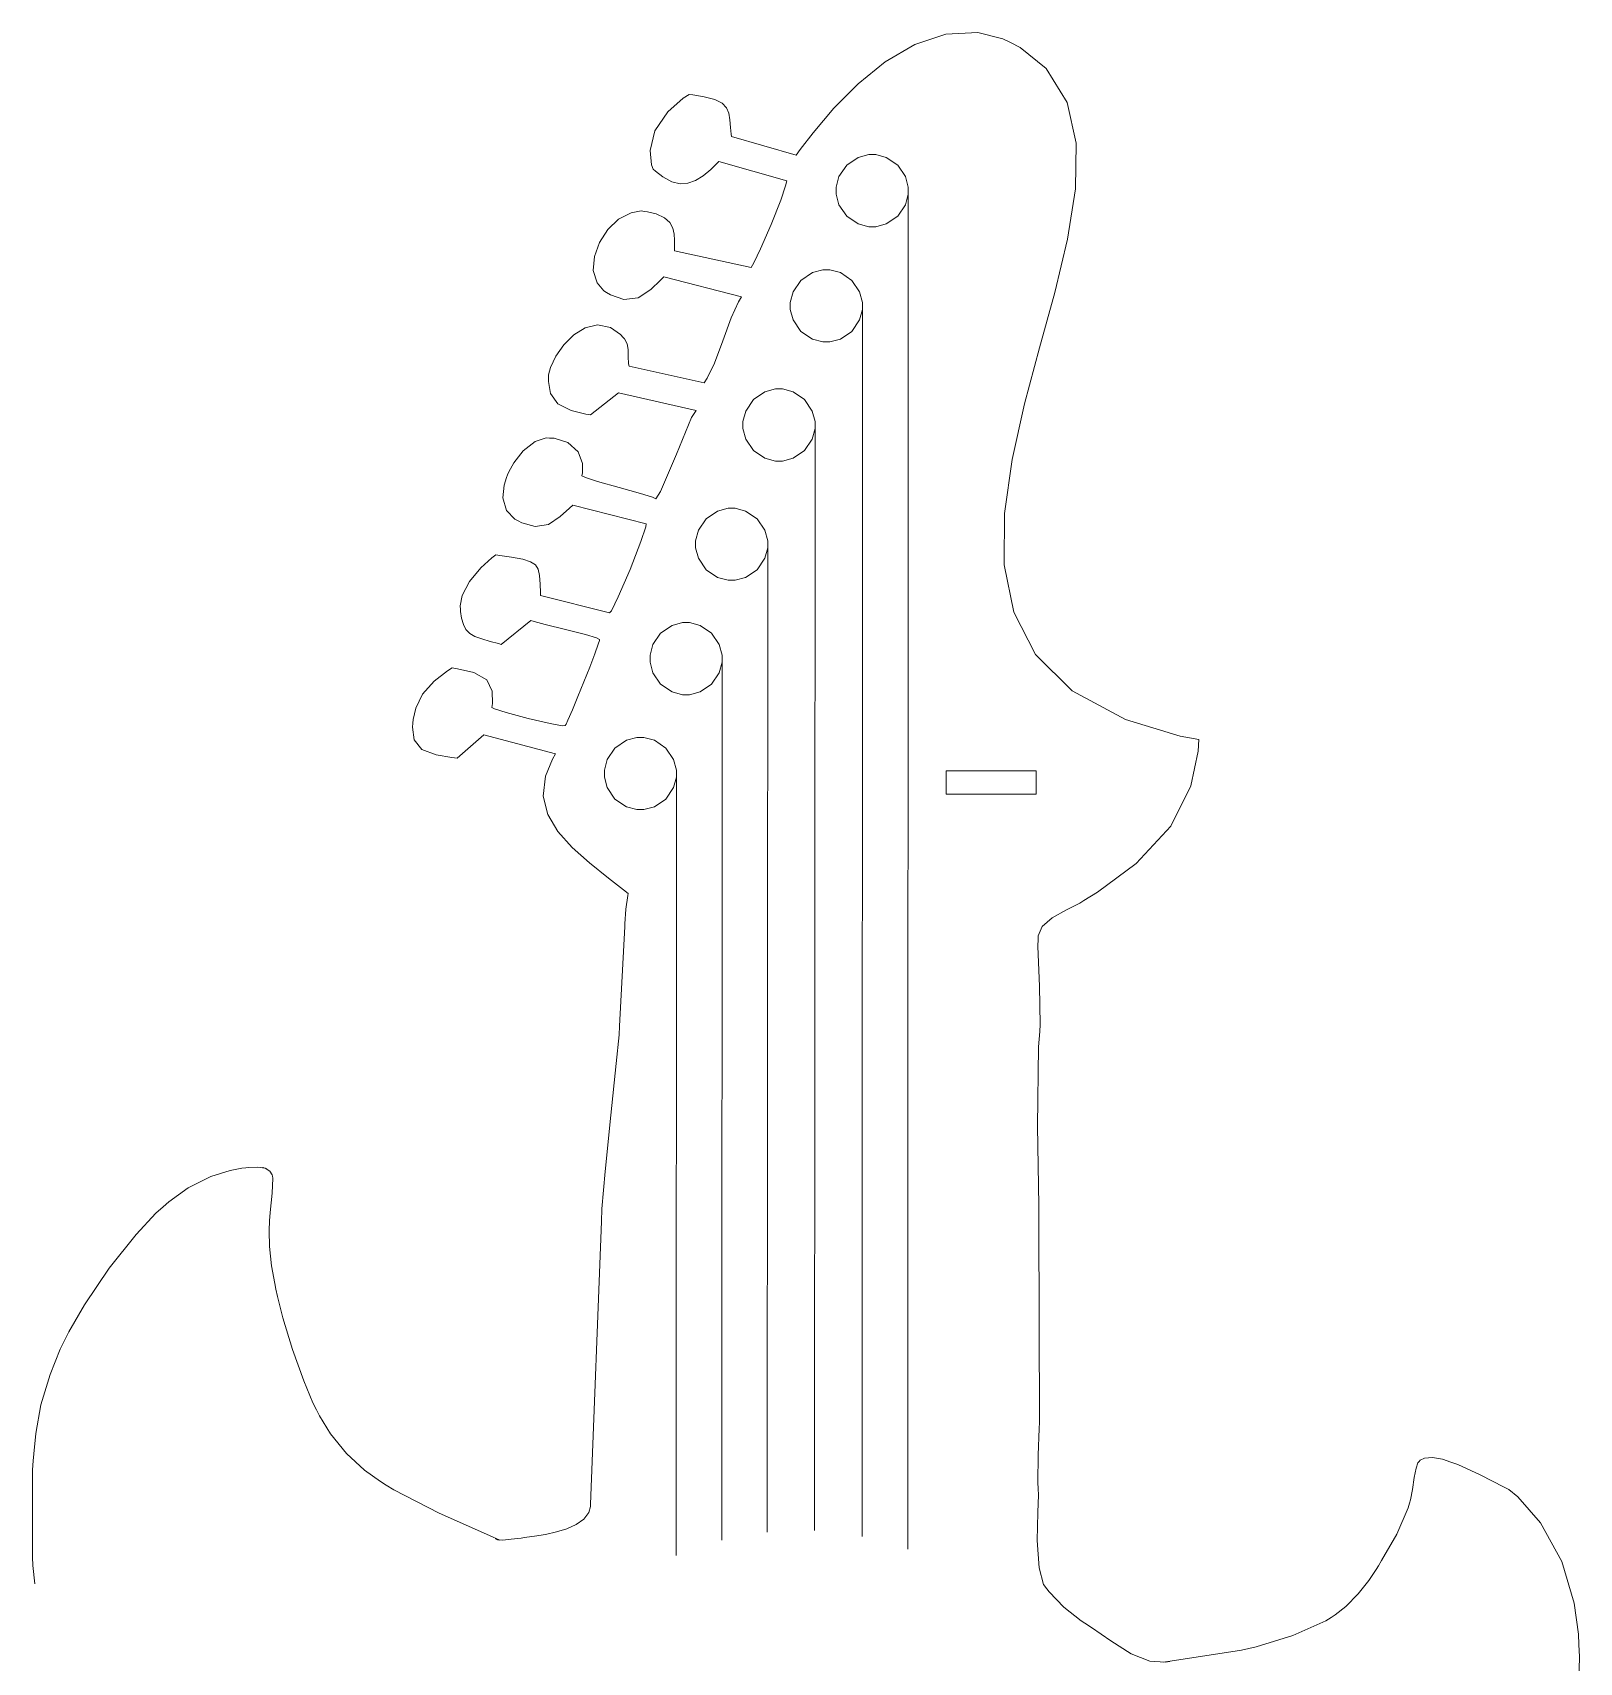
# Model space of a CAD drawing. Header units: millimetres. Extents: x -1050 to 1166, y -878 to -90.
# Drawn here: x -867.6 to -738.9, y -545.5 to -409.9 of the extents above; entities that cross this region are included whole.
import ezdxf

# ---------------------------------------------------------------- set-up
doc = ezdxf.new("R2010")
doc.units = ezdxf.units.MM
doc.header["$MEASUREMENT"] = 0
doc.layers.add('Layer 1', color=7, linetype='Continuous')

msp = doc.modelspace()

# ---------------------------------------------------------------- linework, layer by layer
at = {"layer": 'Layer 1', "color": 142, "lineweight": 9}
for points in [[(-794.233, -410.93), (-794.233, -410.93), (-791.652, -410.051), (-791.652, -410.051)], [(-791.652, -410.051), (-791.652, -410.051), (-788.978, -409.931), (-788.978, -409.931)], [(-788.978, -409.931), (-788.978, -409.931), (-786.888, -410.443), (-786.888, -410.443)], [(-786.888, -410.443), (-786.888, -410.443), (-786.261, -410.757), (-786.261, -410.757)], [(-796.673, -412.376), (-796.673, -412.376), (-794.233, -410.93), (-794.233, -410.93)], [(-786.261, -410.757), (-786.261, -410.757), (-785.453, -411.159), (-785.453, -411.159)], [(-785.453, -411.159), (-785.453, -411.159), (-783.302, -412.93), (-783.302, -412.93)], [(-798.926, -414.204), (-798.926, -414.204), (-796.673, -412.376), (-796.673, -412.376)], [(-783.302, -412.93), (-783.302, -412.93), (-781.552, -415.749), (-781.552, -415.749)], [(-800.944, -416.225), (-800.944, -416.225), (-798.926, -414.204), (-798.926, -414.204)], [(-814.772, -416.511), (-814.772, -416.511), (-813.481, -415.382), (-813.481, -415.382)], [(-813.481, -415.382), (-813.481, -415.382), (-813, -415.089), (-813, -415.089)], [(-813, -415.089), (-813, -415.089), (-812.685, -415.121), (-812.685, -415.121)], [(-812.685, -415.121), (-812.685, -415.121), (-811.741, -415.269), (-811.741, -415.269)], [(-811.741, -415.269), (-811.741, -415.269), (-810.846, -415.505), (-810.846, -415.505)], [(-810.846, -415.505), (-810.846, -415.505), (-810.252, -415.809), (-810.252, -415.809)], [(-810.252, -415.809), (-810.252, -415.809), (-809.891, -416.179), (-809.891, -416.179)], [(-781.552, -415.749), (-781.552, -415.749), (-780.808, -419.118), (-780.808, -419.118)], [(-815.839, -418.095), (-815.839, -418.095), (-814.772, -416.511), (-814.772, -416.511)], [(-809.891, -416.179), (-809.891, -416.179), (-809.698, -416.634), (-809.698, -416.634)], [(-809.698, -416.634), (-809.698, -416.634), (-809.607, -417.181), (-809.607, -417.181)], [(-809.607, -417.181), (-809.607, -417.181), (-809.552, -417.82), (-809.552, -417.82)], [(-802.679, -418.261), (-802.679, -418.261), (-800.944, -416.225), (-800.944, -416.225)], [(-816.229, -419.725), (-816.229, -419.725), (-815.839, -418.095), (-815.839, -418.095)], [(-809.552, -417.82), (-809.552, -417.82), (-809.496, -418.377), (-809.496, -418.377)], [(-809.496, -418.377), (-809.496, -418.377), (-809.467, -418.564), (-809.467, -418.564)], [(-809.467, -418.564), (-809.467, -418.564), (-804.081, -420.116), (-804.081, -420.116)], [(-803.744, -419.643), (-803.744, -419.643), (-802.679, -418.261), (-802.679, -418.261)], [(-816.11, -420.924), (-816.11, -420.924), (-816.229, -419.725), (-816.229, -419.725)], [(-804.081, -420.116), (-804.081, -420.116), (-803.744, -419.643), (-803.744, -419.643)], [(-798.931, -420.31), (-798.931, -420.31), (-798.054, -420.074), (-798.054, -420.074)], [(-798.054, -420.074), (-798.054, -420.074), (-797.762, -420.074), (-797.762, -420.074)], [(-797.762, -420.074), (-797.762, -420.074), (-797.471, -420.074), (-797.471, -420.074)], [(-797.471, -420.074), (-797.471, -420.074), (-796.595, -420.31), (-796.595, -420.31)], [(-780.808, -419.118), (-780.808, -419.118), (-780.867, -422.938), (-780.867, -422.938)], [(-815.973, -421.284), (-815.973, -421.284), (-816.11, -420.924), (-816.11, -420.924)], [(-815.784, -421.46), (-815.784, -421.46), (-815.973, -421.284), (-815.973, -421.284)], [(-815.166, -421.936), (-815.166, -421.936), (-815.784, -421.46), (-815.784, -421.46)], [(-811.192, -421.305), (-811.192, -421.305), (-811.832, -421.838), (-811.832, -421.838)], [(-810.687, -420.822), (-810.687, -420.822), (-811.192, -421.305), (-811.192, -421.305)], [(-810.524, -420.656), (-810.524, -420.656), (-810.687, -420.822), (-810.687, -420.822)], [(-804.878, -422.25), (-804.878, -422.25), (-810.524, -420.656), (-810.524, -420.656)], [(-800.528, -421.905), (-800.528, -421.905), (-799.886, -420.952), (-799.886, -420.952)], [(-799.886, -420.952), (-799.886, -420.952), (-798.931, -420.31), (-798.931, -420.31)], [(-796.595, -420.31), (-796.595, -420.31), (-795.641, -420.952), (-795.641, -420.952)], [(-795.641, -420.952), (-795.641, -420.952), (-794.999, -421.905), (-794.999, -421.905)], [(-814.428, -422.335), (-814.428, -422.335), (-815.166, -421.936), (-815.166, -421.936)], [(-813.74, -422.497), (-813.74, -422.497), (-814.428, -422.335), (-814.428, -422.335)], [(-813.09, -422.459), (-813.09, -422.459), (-813.74, -422.497), (-813.74, -422.497)], [(-812.459, -422.229), (-812.459, -422.229), (-813.09, -422.459), (-813.09, -422.459)], [(-811.832, -421.838), (-811.832, -421.838), (-812.459, -422.229), (-812.459, -422.229)], [(-805.365, -423.866), (-805.365, -423.866), (-804.963, -422.663), (-804.963, -422.663)], [(-804.963, -422.663), (-804.963, -422.663), (-804.878, -422.25), (-804.878, -422.25)], [(-800.763, -422.783), (-800.763, -422.783), (-800.528, -421.905), (-800.528, -421.905)], [(-800.763, -423.076), (-800.763, -423.076), (-800.763, -422.783), (-800.763, -422.783)], [(-794.999, -421.905), (-794.999, -421.905), (-794.762, -422.783), (-794.762, -422.783)], [(-794.762, -422.783), (-794.762, -422.783), (-794.762, -423.076), (-794.762, -423.076)], [(-780.867, -422.938), (-780.867, -422.938), (-781.529, -427.115), (-781.529, -427.115)], [(-806.16, -425.905), (-806.16, -425.905), (-805.365, -423.866), (-805.365, -423.866)], [(-800.763, -423.365), (-800.763, -423.365), (-800.763, -423.076), (-800.763, -423.076)], [(-800.528, -424.244), (-800.528, -424.244), (-800.763, -423.365), (-800.763, -423.365)], [(-799.886, -425.196), (-799.886, -425.196), (-800.528, -424.244), (-800.528, -424.244)], [(-794.999, -424.244), (-794.999, -424.244), (-795.641, -425.196), (-795.641, -425.196)], [(-794.762, -423.365), (-794.762, -423.365), (-794.999, -424.244), (-794.999, -424.244)], [(-794.762, -423.076), (-794.762, -423.076), (-794.762, -423.365), (-794.762, -423.365)], [(-819.755, -426.314), (-819.755, -426.314), (-818.857, -425.454), (-818.857, -425.454)], [(-818.857, -425.454), (-818.857, -425.454), (-817.819, -424.91), (-817.819, -424.91)], [(-817.819, -424.91), (-817.819, -424.91), (-816.976, -424.762), (-816.976, -424.762)], [(-816.976, -424.762), (-816.976, -424.762), (-816.705, -424.798), (-816.705, -424.798)], [(-816.705, -424.798), (-816.705, -424.798), (-816.459, -424.829), (-816.459, -424.829)], [(-816.459, -424.829), (-816.459, -424.829), (-815.73, -425.006), (-815.73, -425.006)], [(-815.73, -425.006), (-815.73, -425.006), (-815.045, -425.327), (-815.045, -425.327)], [(-815.045, -425.327), (-815.045, -425.327), (-814.597, -425.739), (-814.597, -425.739)], [(-798.931, -425.838), (-798.931, -425.838), (-799.886, -425.196), (-799.886, -425.196)], [(-795.641, -425.196), (-795.641, -425.196), (-796.595, -425.838), (-796.595, -425.838)], [(-820.449, -427.387), (-820.449, -427.387), (-819.755, -426.314), (-819.755, -426.314)], [(-814.597, -425.739), (-814.597, -425.739), (-814.341, -426.209), (-814.341, -426.209)], [(-814.341, -426.209), (-814.341, -426.209), (-814.222, -426.703), (-814.222, -426.703)], [(-814.222, -426.703), (-814.222, -426.703), (-814.196, -427.2), (-814.196, -427.2)], [(-807.054, -427.923), (-807.054, -427.923), (-806.16, -425.905), (-806.16, -425.905)], [(-798.054, -426.075), (-798.054, -426.075), (-798.931, -425.838), (-798.931, -425.838)], [(-797.762, -426.075), (-797.762, -426.075), (-798.054, -426.075), (-798.054, -426.075)], [(-797.471, -426.075), (-797.471, -426.075), (-797.762, -426.075), (-797.762, -426.075)], [(-796.595, -425.838), (-796.595, -425.838), (-797.471, -426.075), (-797.471, -426.075)], [(-820.872, -428.558), (-820.872, -428.558), (-820.449, -427.387), (-820.449, -427.387)], [(-814.209, -427.666), (-814.209, -427.666), (-814.219, -427.973), (-814.219, -427.973)], [(-814.219, -427.973), (-814.219, -427.973), (-814.213, -428.075), (-814.213, -428.075)], [(-814.213, -428.075), (-814.213, -428.075), (-807.834, -429.472), (-807.834, -429.472)], [(-814.196, -427.2), (-814.196, -427.2), (-814.209, -427.666), (-814.209, -427.666)], [(-807.623, -429.094), (-807.623, -429.094), (-807.054, -427.923), (-807.054, -427.923)], [(-781.529, -427.115), (-781.529, -427.115), (-782.587, -431.55), (-782.587, -431.55)], [(-820.96, -429.715), (-820.96, -429.715), (-820.872, -428.558), (-820.872, -428.558)], [(-820.645, -430.745), (-820.645, -430.745), (-820.96, -429.715), (-820.96, -429.715)], [(-807.834, -429.472), (-807.834, -429.472), (-807.623, -429.094), (-807.623, -429.094)], [(-802.743, -429.899), (-802.743, -429.899), (-801.867, -429.662), (-801.867, -429.662)], [(-801.867, -429.662), (-801.867, -429.662), (-801.575, -429.662), (-801.575, -429.662)], [(-801.575, -429.662), (-801.575, -429.662), (-801.284, -429.662), (-801.284, -429.662)], [(-801.284, -429.662), (-801.284, -429.662), (-800.408, -429.899), (-800.408, -429.899)], [(-820.097, -431.398), (-820.097, -431.398), (-820.645, -430.745), (-820.645, -430.745)], [(-815.365, -430.527), (-815.365, -430.527), (-816.189, -431.306), (-816.189, -431.306)], [(-815.099, -430.259), (-815.099, -430.259), (-815.365, -430.527), (-815.365, -430.527)], [(-808.633, -431.906), (-808.633, -431.906), (-815.099, -430.259), (-815.099, -430.259)], [(-804.341, -431.493), (-804.341, -431.493), (-803.697, -430.541), (-803.697, -430.541)], [(-803.697, -430.541), (-803.697, -430.541), (-802.743, -429.899), (-802.743, -429.899)], [(-800.408, -429.899), (-800.408, -429.899), (-799.454, -430.541), (-799.454, -430.541)], [(-799.454, -430.541), (-799.454, -430.541), (-798.812, -431.493), (-798.812, -431.493)], [(-819.867, -431.543), (-819.867, -431.543), (-820.097, -431.398), (-820.097, -431.398)], [(-819.541, -431.747), (-819.541, -431.747), (-819.867, -431.543), (-819.867, -431.543)], [(-818.417, -432.132), (-818.417, -432.132), (-819.541, -431.747), (-819.541, -431.747)], [(-817.243, -431.991), (-817.243, -431.991), (-818.417, -432.132), (-818.417, -432.132)], [(-816.189, -431.306), (-816.189, -431.306), (-817.243, -431.991), (-817.243, -431.991)], [(-809.5, -433.663), (-809.5, -433.663), (-808.892, -432.319), (-808.892, -432.319)], [(-808.892, -432.319), (-808.892, -432.319), (-808.633, -431.906), (-808.633, -431.906)], [(-804.575, -432.372), (-804.575, -432.372), (-804.341, -431.493), (-804.341, -431.493)], [(-804.575, -432.664), (-804.575, -432.664), (-804.575, -432.372), (-804.575, -432.372)], [(-798.812, -431.493), (-798.812, -431.493), (-798.575, -432.372), (-798.575, -432.372)], [(-798.575, -432.372), (-798.575, -432.372), (-798.575, -432.664), (-798.575, -432.664)], [(-782.587, -431.55), (-782.587, -431.55), (-783.844, -436.15), (-783.844, -436.15)], [(-810.188, -435.564), (-810.188, -435.564), (-809.5, -433.663), (-809.5, -433.663)], [(-804.575, -432.954), (-804.575, -432.954), (-804.575, -432.664), (-804.575, -432.664)], [(-804.341, -433.832), (-804.341, -433.832), (-804.575, -432.954), (-804.575, -432.954)], [(-798.575, -432.954), (-798.575, -432.954), (-798.812, -433.832), (-798.812, -433.832)], [(-798.575, -432.664), (-798.575, -432.664), (-798.575, -432.954), (-798.575, -432.954)], [(-823.42, -435.889), (-823.42, -435.889), (-822.59, -435.067), (-822.59, -435.067)], [(-822.59, -435.067), (-822.59, -435.067), (-821.635, -434.478), (-821.635, -434.478)], [(-821.635, -434.478), (-821.635, -434.478), (-820.599, -434.241), (-820.599, -434.241)], [(-820.599, -434.241), (-820.599, -434.241), (-819.528, -434.474), (-819.528, -434.474)], [(-819.528, -434.474), (-819.528, -434.474), (-818.69, -435.042), (-818.69, -435.042)], [(-818.69, -435.042), (-818.69, -435.042), (-818.47, -435.286), (-818.47, -435.286)], [(-803.697, -434.785), (-803.697, -434.785), (-804.341, -433.832), (-804.341, -433.832)], [(-802.743, -435.427), (-802.743, -435.427), (-803.697, -434.785), (-803.697, -434.785)], [(-799.454, -434.785), (-799.454, -434.785), (-800.408, -435.427), (-800.408, -435.427)], [(-798.812, -433.832), (-798.812, -433.832), (-799.454, -434.785), (-799.454, -434.785)], [(-824.077, -436.834), (-824.077, -436.834), (-823.42, -435.889), (-823.42, -435.889)], [(-818.47, -435.286), (-818.47, -435.286), (-818.368, -435.398), (-818.368, -435.398)], [(-818.368, -435.398), (-818.368, -435.398), (-818.135, -435.808), (-818.135, -435.808)], [(-818.135, -435.808), (-818.135, -435.808), (-818.055, -436.302), (-818.055, -436.302)], [(-818.055, -436.302), (-818.055, -436.302), (-818.06, -436.884), (-818.06, -436.884)], [(-810.878, -437.423), (-810.878, -437.423), (-810.188, -435.564), (-810.188, -435.564)], [(-801.867, -435.663), (-801.867, -435.663), (-802.743, -435.427), (-802.743, -435.427)], [(-801.575, -435.663), (-801.575, -435.663), (-801.867, -435.663), (-801.867, -435.663)], [(-801.284, -435.663), (-801.284, -435.663), (-801.575, -435.663), (-801.575, -435.663)], [(-800.408, -435.427), (-800.408, -435.427), (-801.284, -435.663), (-801.284, -435.663)], [(-783.844, -436.15), (-783.844, -436.15), (-785.094, -440.81), (-785.094, -440.81)], [(-824.679, -438.411), (-824.679, -438.411), (-824.514, -437.783), (-824.514, -437.783)], [(-824.514, -437.783), (-824.514, -437.783), (-824.077, -436.834), (-824.077, -436.834)], [(-818.06, -436.884), (-818.06, -436.884), (-818.02, -437.476), (-818.02, -437.476)], [(-818.02, -437.476), (-818.02, -437.476), (-817.983, -437.67), (-817.983, -437.67)], [(-817.983, -437.67), (-817.983, -437.67), (-811.753, -439.053), (-811.753, -439.053)], [(-811.488, -438.679), (-811.488, -438.679), (-810.878, -437.423), (-810.878, -437.423)], [(-824.696, -438.954), (-824.696, -438.954), (-824.685, -438.626), (-824.685, -438.626)], [(-824.519, -439.942), (-824.519, -439.942), (-824.696, -438.954), (-824.696, -438.954)], [(-824.685, -438.626), (-824.685, -438.626), (-824.679, -438.411), (-824.679, -438.411)], [(-811.753, -439.053), (-811.753, -439.053), (-811.488, -438.679), (-811.488, -438.679)], [(-823.902, -440.81), (-823.902, -440.81), (-824.519, -439.942), (-824.519, -439.942)], [(-818.863, -439.903), (-818.863, -439.903), (-821.186, -441.724), (-821.186, -441.724)], [(-812.409, -441.36), (-812.409, -441.36), (-818.863, -439.903), (-818.863, -439.903)], [(-808.282, -441.406), (-808.282, -441.406), (-807.64, -440.454), (-807.64, -440.454)], [(-807.64, -440.454), (-807.64, -440.454), (-806.686, -439.812), (-806.686, -439.812)], [(-806.686, -439.812), (-806.686, -439.812), (-805.81, -439.575), (-805.81, -439.575)], [(-805.81, -439.575), (-805.81, -439.575), (-805.518, -439.575), (-805.518, -439.575)], [(-805.518, -439.575), (-805.518, -439.575), (-805.227, -439.575), (-805.227, -439.575)], [(-805.227, -439.575), (-805.227, -439.575), (-804.35, -439.812), (-804.35, -439.812)], [(-804.35, -439.812), (-804.35, -439.812), (-803.395, -440.454), (-803.395, -440.454)], [(-803.395, -440.454), (-803.395, -440.454), (-802.753, -441.406), (-802.753, -441.406)], [(-822.802, -441.36), (-822.802, -441.36), (-823.902, -440.81), (-823.902, -440.81)], [(-821.594, -441.657), (-821.594, -441.657), (-822.802, -441.36), (-822.802, -441.36)], [(-821.186, -441.724), (-821.186, -441.724), (-821.594, -441.657), (-821.594, -441.657)], [(-812.784, -441.953), (-812.784, -441.953), (-812.409, -441.36), (-812.409, -441.36)], [(-808.517, -442.285), (-808.517, -442.285), (-808.282, -441.406), (-808.282, -441.406)], [(-802.753, -441.406), (-802.753, -441.406), (-802.516, -442.285), (-802.516, -442.285)], [(-785.094, -440.81), (-785.094, -440.81), (-786.137, -445.435), (-786.137, -445.435)], [(-814.053, -445.008), (-814.053, -445.008), (-812.784, -441.953), (-812.784, -441.953)], [(-808.517, -442.574), (-808.517, -442.574), (-808.517, -442.285), (-808.517, -442.285)], [(-808.517, -442.867), (-808.517, -442.867), (-808.517, -442.574), (-808.517, -442.574)], [(-808.282, -443.742), (-808.282, -443.742), (-808.517, -442.867), (-808.517, -442.867)], [(-802.516, -442.867), (-802.516, -442.867), (-802.753, -443.742), (-802.753, -443.742)], [(-802.516, -442.285), (-802.516, -442.285), (-802.516, -442.574), (-802.516, -442.574)], [(-802.516, -442.574), (-802.516, -442.574), (-802.516, -442.867), (-802.516, -442.867)], [(-826.796, -444.712), (-826.796, -444.712), (-825.784, -443.932), (-825.784, -443.932)], [(-825.784, -443.932), (-825.784, -443.932), (-824.894, -443.643), (-824.894, -443.643)], [(-824.894, -443.643), (-824.894, -443.643), (-824.602, -443.657), (-824.602, -443.657)], [(-824.602, -443.657), (-824.602, -443.657), (-824.222, -443.678), (-824.222, -443.678)], [(-824.222, -443.678), (-824.222, -443.678), (-823.093, -444.024), (-823.093, -444.024)], [(-823.093, -444.024), (-823.093, -444.024), (-822.214, -444.796), (-822.214, -444.796)], [(-807.64, -444.698), (-807.64, -444.698), (-808.282, -443.742), (-808.282, -443.742)], [(-802.753, -443.742), (-802.753, -443.742), (-803.395, -444.698), (-803.395, -444.698)], [(-827.989, -446.469), (-827.989, -446.469), (-827.582, -445.728), (-827.582, -445.728)], [(-827.582, -445.728), (-827.582, -445.728), (-826.796, -444.712), (-826.796, -444.712)], [(-822.214, -444.796), (-822.214, -444.796), (-821.855, -445.781), (-821.855, -445.781)], [(-821.855, -445.781), (-821.855, -445.781), (-821.851, -446.546), (-821.851, -446.546)], [(-815.37, -448.098), (-815.37, -448.098), (-814.053, -445.008), (-814.053, -445.008)], [(-806.686, -445.34), (-806.686, -445.34), (-807.64, -444.698), (-807.64, -444.698)], [(-805.81, -445.576), (-805.81, -445.576), (-806.686, -445.34), (-806.686, -445.34)], [(-805.518, -445.576), (-805.518, -445.576), (-805.81, -445.576), (-805.81, -445.576)], [(-805.227, -445.576), (-805.227, -445.576), (-805.518, -445.576), (-805.518, -445.576)], [(-804.35, -445.34), (-804.35, -445.34), (-805.227, -445.576), (-805.227, -445.576)], [(-803.395, -444.698), (-803.395, -444.698), (-804.35, -445.34), (-804.35, -445.34)], [(-786.137, -445.435), (-786.137, -445.435), (-786.768, -449.933), (-786.768, -449.933)], [(-828.368, -447.587), (-828.368, -447.587), (-828.174, -446.934), (-828.174, -446.934)], [(-828.174, -446.934), (-828.174, -446.934), (-828.091, -446.726), (-828.091, -446.726)], [(-828.091, -446.726), (-828.091, -446.726), (-827.989, -446.469), (-827.989, -446.469)], [(-821.851, -446.546), (-821.851, -446.546), (-821.907, -446.786), (-821.907, -446.786)], [(-821.907, -446.786), (-821.907, -446.786), (-821.609, -446.934), (-821.609, -446.934)], [(-821.609, -446.934), (-821.609, -446.934), (-820.6, -447.266), (-820.6, -447.266)], [(-820.6, -447.266), (-820.6, -447.266), (-818.803, -447.777), (-818.803, -447.777)], [(-828.479, -448.628), (-828.479, -448.628), (-828.368, -447.587), (-828.368, -447.587)], [(-828.178, -449.675), (-828.178, -449.675), (-828.479, -448.628), (-828.479, -448.628)], [(-818.803, -447.777), (-818.803, -447.777), (-817.024, -448.271), (-817.024, -448.271)], [(-817.024, -448.271), (-817.024, -448.271), (-816.043, -448.578), (-816.043, -448.578)], [(-816.043, -448.578), (-816.043, -448.578), (-815.767, -448.709), (-815.767, -448.709)], [(-815.767, -448.709), (-815.767, -448.709), (-815.37, -448.098), (-815.37, -448.098)], [(-827.501, -450.399), (-827.501, -450.399), (-828.178, -449.675), (-828.178, -449.675)], [(-822.928, -449.474), (-822.928, -449.474), (-823.716, -450.18), (-823.716, -450.18)], [(-822.663, -449.241), (-822.663, -449.241), (-822.928, -449.474), (-822.928, -449.474)], [(-816.575, -450.78), (-816.575, -450.78), (-822.663, -449.241), (-822.663, -449.241)], [(-811.581, -450.367), (-811.581, -450.367), (-810.627, -449.725), (-810.627, -449.725)], [(-810.627, -449.725), (-810.627, -449.725), (-809.751, -449.488), (-809.751, -449.488)], [(-809.751, -449.488), (-809.751, -449.488), (-809.458, -449.488), (-809.458, -449.488)], [(-809.458, -449.488), (-809.458, -449.488), (-809.168, -449.488), (-809.168, -449.488)], [(-809.168, -449.488), (-809.168, -449.488), (-808.292, -449.725), (-808.292, -449.725)], [(-808.292, -449.725), (-808.292, -449.725), (-807.338, -450.367), (-807.338, -450.367)], [(-786.768, -449.933), (-786.768, -449.933), (-786.787, -454.202), (-786.787, -454.202)], [(-827.224, -450.547), (-827.224, -450.547), (-827.501, -450.399), (-827.501, -450.399)], [(-826.898, -450.72), (-826.898, -450.72), (-827.224, -450.547), (-827.224, -450.547)], [(-825.801, -451.023), (-825.801, -451.023), (-826.898, -450.72), (-826.898, -450.72)], [(-824.696, -450.84), (-824.696, -450.84), (-825.801, -451.023), (-825.801, -451.023)], [(-823.716, -450.18), (-823.716, -450.18), (-824.696, -450.84), (-824.696, -450.84)], [(-817.01, -452.251), (-817.01, -452.251), (-816.604, -451.027), (-816.604, -451.027)], [(-816.604, -451.027), (-816.604, -451.027), (-816.575, -450.78), (-816.575, -450.78)], [(-812.459, -452.198), (-812.459, -452.198), (-812.223, -451.319), (-812.223, -451.319)], [(-812.223, -451.319), (-812.223, -451.319), (-811.581, -450.367), (-811.581, -450.367)], [(-807.338, -450.367), (-807.338, -450.367), (-806.694, -451.319), (-806.694, -451.319)], [(-806.694, -451.319), (-806.694, -451.319), (-806.459, -452.198), (-806.459, -452.198)], [(-817.905, -454.583), (-817.905, -454.583), (-817.01, -452.251), (-817.01, -452.251)], [(-812.459, -452.491), (-812.459, -452.491), (-812.459, -452.198), (-812.459, -452.198)], [(-812.459, -452.78), (-812.459, -452.78), (-812.459, -452.491), (-812.459, -452.491)], [(-806.459, -452.198), (-806.459, -452.198), (-806.459, -452.491), (-806.459, -452.491)], [(-806.459, -452.491), (-806.459, -452.491), (-806.459, -452.78), (-806.459, -452.78)], [(-830.308, -454.448), (-830.308, -454.448), (-829.396, -453.626), (-829.396, -453.626)], [(-829.396, -453.626), (-829.396, -453.626), (-829.071, -453.38), (-829.071, -453.38)], [(-829.071, -453.38), (-829.071, -453.38), (-828.747, -453.425), (-828.747, -453.425)], [(-828.747, -453.425), (-828.747, -453.425), (-827.772, -453.57), (-827.772, -453.57)], [(-827.772, -453.57), (-827.772, -453.57), (-826.829, -453.743), (-826.829, -453.743)], [(-826.829, -453.743), (-826.829, -453.743), (-826.184, -453.944), (-826.184, -453.944)], [(-826.184, -453.944), (-826.184, -453.944), (-825.777, -454.205), (-825.777, -454.205)], [(-812.223, -453.655), (-812.223, -453.655), (-812.459, -452.78), (-812.459, -452.78)], [(-811.581, -454.611), (-811.581, -454.611), (-812.223, -453.655), (-812.223, -453.655)], [(-806.694, -453.655), (-806.694, -453.655), (-807.338, -454.611), (-807.338, -454.611)], [(-806.459, -452.78), (-806.459, -452.78), (-806.694, -453.655), (-806.694, -453.655)], [(-831.27, -455.584), (-831.27, -455.584), (-830.308, -454.448), (-830.308, -454.448)], [(-825.777, -454.205), (-825.777, -454.205), (-825.55, -454.575), (-825.55, -454.575)], [(-825.55, -454.575), (-825.55, -454.575), (-825.441, -455.094), (-825.441, -455.094)], [(-825.441, -455.094), (-825.441, -455.094), (-825.393, -455.8), (-825.393, -455.8)], [(-818.893, -456.869), (-818.893, -456.869), (-817.905, -454.583), (-817.905, -454.583)], [(-810.627, -455.253), (-810.627, -455.253), (-811.581, -454.611), (-811.581, -454.611)], [(-809.751, -455.489), (-809.751, -455.489), (-810.627, -455.253), (-810.627, -455.253)], [(-809.458, -455.489), (-809.458, -455.489), (-809.751, -455.489), (-809.751, -455.489)], [(-809.168, -455.489), (-809.168, -455.489), (-809.458, -455.489), (-809.458, -455.489)], [(-808.292, -455.253), (-808.292, -455.253), (-809.168, -455.489), (-809.168, -455.489)], [(-807.338, -454.611), (-807.338, -454.611), (-808.292, -455.253), (-808.292, -455.253)], [(-786.787, -454.202), (-786.787, -454.202), (-785.992, -458.146), (-785.992, -458.146)], [(-832.041, -457.623), (-832.041, -457.623), (-831.868, -456.749), (-831.868, -456.749)], [(-831.868, -456.749), (-831.868, -456.749), (-831.27, -455.584), (-831.27, -455.584)], [(-825.393, -455.8), (-825.393, -455.8), (-825.361, -456.502), (-825.361, -456.502)], [(-825.361, -456.502), (-825.361, -456.502), (-825.346, -456.738), (-825.346, -456.738)], [(-825.346, -456.738), (-825.346, -456.738), (-819.609, -458.206), (-819.609, -458.206)], [(-832.013, -457.906), (-832.013, -457.906), (-832.041, -457.623), (-832.041, -457.623)], [(-831.996, -458.086), (-831.996, -458.086), (-832.013, -457.906), (-832.013, -457.906)], [(-831.917, -458.625), (-831.917, -458.625), (-831.996, -458.086), (-831.996, -458.086)], [(-819.609, -458.206), (-819.609, -458.206), (-819.456, -458.019), (-819.456, -458.019)], [(-819.456, -458.019), (-819.456, -458.019), (-818.893, -456.869), (-818.893, -456.869)], [(-785.992, -458.146), (-785.992, -458.146), (-784.178, -461.67), (-784.178, -461.67)], [(-831.768, -459.176), (-831.768, -459.176), (-831.917, -458.625), (-831.917, -458.625)], [(-831.549, -459.592), (-831.549, -459.592), (-831.768, -459.176), (-831.768, -459.176)], [(-826.147, -458.837), (-826.147, -458.837), (-828.627, -460.816), (-828.627, -460.816)], [(-825.891, -458.925), (-825.891, -458.925), (-826.147, -458.837), (-826.147, -458.837)], [(-824.962, -459.162), (-824.962, -459.162), (-825.891, -458.925), (-825.891, -458.925)], [(-823.28, -459.574), (-823.28, -459.574), (-824.962, -459.162), (-824.962, -459.162)], [(-815.365, -459.885), (-815.365, -459.885), (-814.413, -459.243), (-814.413, -459.243)], [(-814.413, -459.243), (-814.413, -459.243), (-813.536, -459.006), (-813.536, -459.006)], [(-813.536, -459.006), (-813.536, -459.006), (-813.244, -459.006), (-813.244, -459.006)], [(-813.244, -459.006), (-813.244, -459.006), (-812.953, -459.006), (-812.953, -459.006)], [(-812.953, -459.006), (-812.953, -459.006), (-812.077, -459.243), (-812.077, -459.243)], [(-812.077, -459.243), (-812.077, -459.243), (-811.122, -459.885), (-811.122, -459.885)], [(-831.234, -459.906), (-831.234, -459.906), (-831.549, -459.592), (-831.549, -459.592)], [(-830.807, -460.149), (-830.807, -460.149), (-831.234, -459.906), (-831.234, -459.906)], [(-830.245, -460.361), (-830.245, -460.361), (-830.807, -460.149), (-830.807, -460.149)], [(-829.526, -460.573), (-829.526, -460.573), (-830.245, -460.361), (-830.245, -460.361)], [(-828.852, -460.756), (-828.852, -460.756), (-829.526, -460.573), (-829.526, -460.573)], [(-828.627, -460.816), (-828.627, -460.816), (-828.852, -460.756), (-828.852, -460.756)], [(-821.603, -460.005), (-821.603, -460.005), (-823.28, -459.574), (-823.28, -459.574)], [(-820.683, -460.283), (-820.683, -460.283), (-821.603, -460.005), (-821.603, -460.005)], [(-820.84, -461.613), (-820.84, -461.613), (-820.548, -460.806), (-820.548, -460.806)], [(-820.433, -460.407), (-820.433, -460.407), (-820.683, -460.283), (-820.683, -460.283)], [(-820.548, -460.806), (-820.548, -460.806), (-820.438, -460.506), (-820.438, -460.506)], [(-820.438, -460.506), (-820.438, -460.506), (-820.433, -460.407), (-820.433, -460.407)], [(-816.243, -461.716), (-816.243, -461.716), (-816.009, -460.837), (-816.009, -460.837)], [(-816.009, -460.837), (-816.009, -460.837), (-815.365, -459.885), (-815.365, -459.885)], [(-811.122, -459.885), (-811.122, -459.885), (-810.48, -460.837), (-810.48, -460.837)], [(-810.48, -460.837), (-810.48, -460.837), (-810.243, -461.716), (-810.243, -461.716)], [(-821.256, -462.7), (-821.256, -462.7), (-820.84, -461.613), (-820.84, -461.613)], [(-816.243, -462.009), (-816.243, -462.009), (-816.243, -461.716), (-816.243, -461.716)], [(-816.243, -462.298), (-816.243, -462.298), (-816.243, -462.009), (-816.243, -462.009)], [(-810.243, -461.716), (-810.243, -461.716), (-810.243, -462.009), (-810.243, -462.009)], [(-810.243, -462.009), (-810.243, -462.009), (-810.243, -462.298), (-810.243, -462.298)], [(-784.178, -461.67), (-784.178, -461.67), (-781.146, -464.672), (-781.146, -464.672)], [(-834.196, -463.885), (-834.196, -463.885), (-833.095, -463.028), (-833.095, -463.028)], [(-833.095, -463.028), (-833.095, -463.028), (-832.703, -462.781), (-832.703, -462.781)], [(-832.703, -462.781), (-832.703, -462.781), (-832.246, -462.841), (-832.246, -462.841)], [(-832.246, -462.841), (-832.246, -462.841), (-830.89, -463.155), (-830.89, -463.155)], [(-830.89, -463.155), (-830.89, -463.155), (-829.818, -463.765), (-829.818, -463.765)], [(-821.741, -463.924), (-821.741, -463.924), (-821.256, -462.7), (-821.256, -462.7)], [(-816.009, -463.176), (-816.009, -463.176), (-816.243, -462.298), (-816.243, -462.298)], [(-815.365, -464.129), (-815.365, -464.129), (-816.009, -463.176), (-816.009, -463.176)], [(-810.48, -463.176), (-810.48, -463.176), (-811.122, -464.129), (-811.122, -464.129)], [(-810.243, -462.298), (-810.243, -462.298), (-810.48, -463.176), (-810.48, -463.176)], [(-835.723, -466.111), (-835.723, -466.111), (-835.167, -464.972), (-835.167, -464.972)], [(-835.167, -464.972), (-835.167, -464.972), (-834.196, -463.885), (-834.196, -463.885)], [(-829.818, -463.765), (-829.818, -463.765), (-829.364, -464.704), (-829.364, -464.704)], [(-829.364, -464.704), (-829.364, -464.704), (-829.356, -465.734), (-829.356, -465.734)], [(-822.243, -465.155), (-822.243, -465.155), (-821.741, -463.924), (-821.741, -463.924)], [(-814.413, -464.771), (-814.413, -464.771), (-815.365, -464.129), (-815.365, -464.129)], [(-813.536, -465.007), (-813.536, -465.007), (-814.413, -464.771), (-814.413, -464.771)], [(-812.077, -464.771), (-812.077, -464.771), (-812.953, -465.007), (-812.953, -465.007)], [(-811.122, -464.129), (-811.122, -464.129), (-812.077, -464.771), (-812.077, -464.771)], [(-781.146, -464.672), (-781.146, -464.672), (-776.689, -467.06), (-776.689, -467.06)], [(-835.933, -467.053), (-835.933, -467.053), (-835.723, -466.111), (-835.723, -466.111)], [(-829.356, -465.734), (-829.356, -465.734), (-829.407, -466.069), (-829.407, -466.069)], [(-829.407, -466.069), (-829.407, -466.069), (-829.176, -466.168), (-829.176, -466.168)], [(-829.176, -466.168), (-829.176, -466.168), (-828.203, -466.478), (-828.203, -466.478)], [(-823.072, -467.113), (-823.072, -467.113), (-822.704, -466.263), (-822.704, -466.263)], [(-822.704, -466.263), (-822.704, -466.263), (-822.243, -465.155), (-822.243, -465.155)], [(-813.244, -465.007), (-813.244, -465.007), (-813.536, -465.007), (-813.536, -465.007)], [(-812.953, -465.007), (-812.953, -465.007), (-813.244, -465.007), (-813.244, -465.007)], [(-835.991, -467.709), (-835.991, -467.709), (-835.961, -467.371), (-835.961, -467.371)], [(-835.961, -467.371), (-835.961, -467.371), (-835.933, -467.053), (-835.933, -467.053)], [(-828.203, -466.478), (-828.203, -466.478), (-826.384, -466.983), (-826.384, -466.983)], [(-826.384, -466.983), (-826.384, -466.983), (-824.547, -467.41), (-824.547, -467.41)], [(-824.547, -467.41), (-824.547, -467.41), (-823.546, -467.579), (-823.546, -467.579)], [(-823.546, -467.579), (-823.546, -467.579), (-823.291, -467.572), (-823.291, -467.572)], [(-823.291, -467.572), (-823.291, -467.572), (-823.228, -467.462), (-823.228, -467.462)], [(-823.228, -467.462), (-823.228, -467.462), (-823.072, -467.113), (-823.072, -467.113)], [(-776.689, -467.06), (-776.689, -467.06), (-772.154, -468.447), (-772.154, -468.447)], [(-835.852, -468.75), (-835.852, -468.75), (-835.991, -467.709), (-835.991, -467.709)], [(-835.211, -469.558), (-835.211, -469.558), (-835.852, -468.75), (-835.852, -468.75)], [(-830.053, -468.351), (-830.053, -468.351), (-832.282, -470.281), (-832.282, -470.281)], [(-824.102, -469.918), (-824.102, -469.918), (-830.053, -468.351), (-830.053, -468.351)], [(-819.164, -469.438), (-819.164, -469.438), (-818.211, -468.796), (-818.211, -468.796)], [(-818.211, -468.796), (-818.211, -468.796), (-817.334, -468.56), (-817.334, -468.56)], [(-817.334, -468.56), (-817.334, -468.56), (-817.042, -468.56), (-817.042, -468.56)], [(-817.042, -468.56), (-817.042, -468.56), (-816.751, -468.56), (-816.751, -468.56)], [(-816.751, -468.56), (-816.751, -468.56), (-815.875, -468.796), (-815.875, -468.796)], [(-815.875, -468.796), (-815.875, -468.796), (-814.921, -469.438), (-814.921, -469.438)], [(-772.154, -468.447), (-772.154, -468.447), (-770.609, -468.732), (-770.609, -468.732)], [(-770.609, -468.732), (-770.609, -468.732), (-770.661, -469.699), (-770.661, -469.699)], [(-834.026, -469.995), (-834.026, -469.995), (-835.211, -469.558), (-835.211, -469.558)], [(-832.72, -470.221), (-832.72, -470.221), (-834.026, -469.995), (-834.026, -469.995)], [(-832.282, -470.281), (-832.282, -470.281), (-832.72, -470.221), (-832.72, -470.221)], [(-824.944, -471.78), (-824.944, -471.78), (-824.366, -470.352), (-824.366, -470.352)], [(-824.366, -470.352), (-824.366, -470.352), (-824.102, -469.918), (-824.102, -469.918)], [(-820.042, -471.269), (-820.042, -471.269), (-819.806, -470.394), (-819.806, -470.394)], [(-819.806, -470.394), (-819.806, -470.394), (-819.164, -469.438), (-819.164, -469.438)], [(-814.921, -469.438), (-814.921, -469.438), (-814.279, -470.394), (-814.279, -470.394)], [(-814.279, -470.394), (-814.279, -470.394), (-814.042, -471.269), (-814.042, -471.269)], [(-770.661, -469.699), (-770.661, -469.699), (-771.265, -472.578), (-771.265, -472.578)], [(-820.042, -471.562), (-820.042, -471.562), (-820.042, -471.269), (-820.042, -471.269)], [(-820.042, -471.851), (-820.042, -471.851), (-820.042, -471.562), (-820.042, -471.562)], [(-814.042, -471.269), (-814.042, -471.269), (-814.042, -471.562), (-814.042, -471.562)], [(-814.042, -471.562), (-814.042, -471.562), (-814.042, -471.851), (-814.042, -471.851)], [(-825.123, -473.456), (-825.123, -473.456), (-824.944, -471.78), (-824.944, -471.78)], [(-819.806, -472.729), (-819.806, -472.729), (-820.042, -471.851), (-820.042, -471.851)], [(-819.164, -473.682), (-819.164, -473.682), (-819.806, -472.729), (-819.806, -472.729)], [(-814.279, -472.729), (-814.279, -472.729), (-814.921, -473.682), (-814.921, -473.682)], [(-814.042, -471.851), (-814.042, -471.851), (-814.279, -472.729), (-814.279, -472.729)], [(-771.265, -472.578), (-771.265, -472.578), (-772.931, -475.94), (-772.931, -475.94)], [(-824.744, -474.98), (-824.744, -474.98), (-825.123, -473.456), (-825.123, -473.456)], [(-818.211, -474.324), (-818.211, -474.324), (-819.164, -473.682), (-819.164, -473.682)], [(-817.334, -474.56), (-817.334, -474.56), (-818.211, -474.324), (-818.211, -474.324)], [(-815.875, -474.324), (-815.875, -474.324), (-816.751, -474.56), (-816.751, -474.56)], [(-814.921, -473.682), (-814.921, -473.682), (-815.875, -474.324), (-815.875, -474.324)], [(-823.909, -476.388), (-823.909, -476.388), (-824.744, -474.98), (-824.744, -474.98)], [(-817.042, -474.56), (-817.042, -474.56), (-817.334, -474.56), (-817.334, -474.56)], [(-816.751, -474.56), (-816.751, -474.56), (-817.042, -474.56), (-817.042, -474.56)], [(-822.719, -477.714), (-822.719, -477.714), (-823.909, -476.388), (-823.909, -476.388)], [(-772.931, -475.94), (-772.931, -475.94), (-775.821, -479.044), (-775.821, -479.044)], [(-821.278, -478.995), (-821.278, -478.995), (-822.719, -477.714), (-822.719, -477.714)], [(-819.688, -480.261), (-819.688, -480.261), (-821.278, -478.995), (-821.278, -478.995)], [(-775.821, -479.044), (-775.821, -479.044), (-779.022, -481.425), (-779.022, -481.425)], [(-818.456, -481.224), (-818.456, -481.224), (-819.688, -480.261), (-819.688, -480.261)], [(-818.051, -481.552), (-818.051, -481.552), (-818.456, -481.224), (-818.456, -481.224)], [(-818.249, -482.844), (-818.249, -482.844), (-818.095, -481.715), (-818.095, -481.715)], [(-818.095, -481.715), (-818.095, -481.715), (-818.051, -481.552), (-818.051, -481.552)], [(-780.505, -482.332), (-780.505, -482.332), (-781.604, -482.907), (-781.604, -482.907)], [(-780.152, -482.117), (-780.152, -482.117), (-780.505, -482.332), (-780.505, -482.332)], [(-779.022, -481.425), (-779.022, -481.425), (-780.152, -482.117), (-780.152, -482.117)], [(-818.333, -484.071), (-818.333, -484.071), (-818.249, -482.844), (-818.249, -482.844)], [(-782.803, -483.556), (-782.803, -483.556), (-783.629, -484.286), (-783.629, -484.286)], [(-781.604, -482.907), (-781.604, -482.907), (-782.803, -483.556), (-782.803, -483.556)], [(-818.795, -492.566), (-818.795, -492.566), (-818.34, -484.29), (-818.34, -484.29)], [(-818.34, -484.29), (-818.34, -484.29), (-818.333, -484.071), (-818.333, -484.071)], [(-783.951, -485.059), (-783.951, -485.059), (-783.959, -485.32), (-783.959, -485.32)], [(-783.629, -484.286), (-783.629, -484.286), (-783.951, -485.059), (-783.951, -485.059)], [(-783.959, -485.32), (-783.959, -485.32), (-783.983, -485.959), (-783.983, -485.959)], [(-783.983, -485.959), (-783.983, -485.959), (-783.862, -489.243), (-783.862, -489.243)], [(-783.862, -489.243), (-783.862, -489.243), (-783.783, -492.425), (-783.783, -492.425)], [(-819.047, -495.671), (-819.047, -495.671), (-818.821, -493.303), (-818.821, -493.303)], [(-818.821, -493.303), (-818.821, -493.303), (-818.795, -492.566), (-818.795, -492.566)], [(-783.827, -493.014), (-783.827, -493.014), (-783.924, -494.302), (-783.924, -494.302)], [(-783.783, -492.425), (-783.783, -492.425), (-783.827, -493.014), (-783.827, -493.014)], [(-783.924, -494.302), (-783.924, -494.302), (-784.021, -500.888), (-784.021, -500.888)], [(-819.51, -499.985), (-819.51, -499.985), (-819.047, -495.671), (-819.047, -495.671)], [(-819.987, -504.652), (-819.987, -504.652), (-819.51, -499.985), (-819.51, -499.985)], [(-784.021, -500.888), (-784.021, -500.888), (-783.92, -507.496), (-783.92, -507.496)], [(-852.768, -505.076), (-852.768, -505.076), (-854.647, -506.032), (-854.647, -506.032)], [(-851.154, -504.575), (-851.154, -504.575), (-852.768, -505.076), (-852.768, -505.076)], [(-850.181, -504.398), (-850.181, -504.398), (-851.154, -504.575), (-851.154, -504.575)], [(-849.853, -504.363), (-849.853, -504.363), (-850.181, -504.398), (-850.181, -504.398)], [(-849.616, -504.335), (-849.616, -504.335), (-849.853, -504.363), (-849.853, -504.363)], [(-848.897, -504.3), (-848.897, -504.3), (-849.616, -504.335), (-849.616, -504.335)], [(-848.248, -504.381), (-848.248, -504.381), (-848.897, -504.3), (-848.897, -504.3)], [(-848.449, -504.335), (-848.449, -504.335), (-848.421, -504.342), (-848.421, -504.342)], [(-848.421, -504.342), (-848.421, -504.342), (-848.135, -504.426), (-848.135, -504.426)], [(-847.851, -504.624), (-847.851, -504.624), (-848.248, -504.381), (-848.248, -504.381)], [(-848.135, -504.426), (-848.135, -504.426), (-848.106, -504.437), (-848.106, -504.437)], [(-847.678, -504.938), (-847.678, -504.938), (-847.851, -504.624), (-847.851, -504.624)], [(-847.654, -505.051), (-847.654, -505.051), (-847.678, -504.938), (-847.678, -504.938)], [(-847.657, -506.466), (-847.657, -506.466), (-847.617, -505.224), (-847.617, -505.224)], [(-847.617, -505.224), (-847.617, -505.224), (-847.654, -505.051), (-847.654, -505.051)], [(-820.239, -507.774), (-820.239, -507.774), (-819.987, -504.652), (-819.987, -504.652)], [(-854.647, -506.032), (-854.647, -506.032), (-856.256, -507.171), (-856.256, -507.171)], [(-847.833, -508.081), (-847.833, -508.081), (-847.657, -506.466), (-847.657, -506.466)], [(-857.343, -508.134), (-857.343, -508.134), (-858.99, -509.8949), (-858.99, -509.8949)], [(-856.743, -507.605), (-856.743, -507.605), (-857.343, -508.134), (-857.343, -508.134)], [(-856.256, -507.171), (-856.256, -507.171), (-856.743, -507.605), (-856.743, -507.605)], [(-847.862, -508.445), (-847.862, -508.445), (-847.833, -508.081), (-847.833, -508.081)], [(-820.276, -508.819), (-820.276, -508.819), (-820.239, -507.774), (-820.239, -507.774)], [(-783.92, -507.496), (-783.92, -507.496), (-783.917, -508.794), (-783.917, -508.794)], [(-847.923, -509.5839), (-847.923, -509.5839), (-847.885, -508.727), (-847.885, -508.727)], [(-847.889, -510.8999), (-847.889, -510.8999), (-847.923, -509.5839), (-847.923, -509.5839)], [(-847.885, -508.727), (-847.885, -508.727), (-847.862, -508.445), (-847.862, -508.445)], [(-821.194, -532.3449), (-821.194, -532.3449), (-820.276, -508.819), (-820.276, -508.819)], [(-783.917, -508.794), (-783.917, -508.794), (-783.917, -508.797), (-783.917, -508.797)], [(-783.917, -508.797), (-783.917, -508.797), (-783.917, -508.815), (-783.917, -508.815)], [(-783.917, -508.815), (-783.917, -508.815), (-783.917, -508.819), (-783.917, -508.819)], [(-783.917, -508.819), (-783.917, -508.819), (-783.863, -525.5509), (-783.863, -525.5509)], [(-858.99, -509.8949), (-858.99, -509.8949), (-861.226, -512.6959), (-861.226, -512.6959)], [(-847.716, -512.4949), (-847.716, -512.4949), (-847.889, -510.8999), (-847.889, -510.8999)], [(-861.226, -512.6959), (-861.226, -512.6959), (-863.275, -515.7439), (-863.275, -515.7439)], [(-847.459, -513.9689), (-847.459, -513.9689), (-847.716, -512.4949), (-847.716, -512.4949)], [(-847.353, -514.4559), (-847.353, -514.4559), (-847.459, -513.9689), (-847.459, -513.9689)], [(-847.225, -515.0559), (-847.225, -515.0559), (-847.353, -514.4559), (-847.353, -514.4559)], [(-846.77, -516.8339), (-846.77, -516.8339), (-847.225, -515.0559), (-847.225, -515.0559)], [(-863.275, -515.7439), (-863.275, -515.7439), (-864.576, -517.9869), (-864.576, -517.9869)], [(-845.989, -519.4549), (-845.989, -519.4549), (-846.77, -516.8339), (-846.77, -516.8339)], [(-864.958, -518.7629), (-864.958, -518.7629), (-865.293, -519.4369), (-865.293, -519.4369)], [(-864.576, -517.9869), (-864.576, -517.9869), (-864.958, -518.7629), (-864.958, -518.7629)], [(-865.293, -519.4369), (-865.293, -519.4369), (-866.146, -521.5359), (-866.146, -521.5359)], [(-845.046, -522.0799), (-845.046, -522.0799), (-845.989, -519.4549), (-845.989, -519.4549)], [(-866.146, -521.5359), (-866.146, -521.5359), (-866.898, -524.0799), (-866.898, -524.0799)], [(-844.276, -523.8929), (-844.276, -523.8929), (-845.046, -522.0799), (-845.046, -522.0799)], [(-866.898, -524.0799), (-866.898, -524.0799), (-867.327, -526.4499), (-867.327, -526.4499)], [(-843.98, -524.4779), (-843.98, -524.4779), (-844.276, -523.8929), (-844.276, -523.8929)], [(-843.721, -524.9929), (-843.721, -524.9929), (-843.98, -524.4779), (-843.98, -524.4779)], [(-842.811, -526.4719), (-842.811, -526.4719), (-843.721, -524.9929), (-843.721, -524.9929)], [(-783.863, -525.5509), (-783.863, -525.5509), (-783.87, -526.0309), (-783.87, -526.0309)], [(-867.327, -526.4499), (-867.327, -526.4499), (-867.505, -528.1509), (-867.505, -528.1509)], [(-841.497, -528.1119), (-841.497, -528.1119), (-842.811, -526.4719), (-842.811, -526.4719)], [(-783.87, -526.0309), (-783.87, -526.0309), (-783.953, -528.2459), (-783.953, -528.2459)], [(-867.505, -528.1509), (-867.505, -528.1509), (-867.54, -528.7189), (-867.54, -528.7189)], [(-839.977, -529.5019), (-839.977, -529.5019), (-841.497, -528.1119), (-841.497, -528.1119)], [(-783.953, -528.2459), (-783.953, -528.2459), (-783.983, -530.5429), (-783.983, -530.5429)], [(-752.279, -528.7819), (-752.279, -528.7819), (-752.196, -528.6839), (-752.196, -528.6839)], [(-752.196, -528.6839), (-752.196, -528.6839), (-751.82, -528.4969), (-751.82, -528.4969)], [(-751.82, -528.4969), (-751.82, -528.4969), (-751.165, -528.4469), (-751.165, -528.4469)], [(-751.165, -528.4469), (-751.165, -528.4469), (-750.345, -528.5989), (-750.345, -528.5989)], [(-750.345, -528.5989), (-750.345, -528.5989), (-749.627, -528.8279), (-749.627, -528.8279)], [(-867.59, -529.4669), (-867.59, -529.4669), (-867.595, -536.7299), (-867.595, -536.7299)], [(-867.54, -528.7189), (-867.54, -528.7189), (-867.59, -529.4669), (-867.59, -529.4669)], [(-838.655, -530.4579), (-838.655, -530.4579), (-839.977, -529.5019), (-839.977, -529.5019)], [(-752.682, -530.1159), (-752.682, -530.1159), (-752.537, -529.3289), (-752.537, -529.3289)], [(-752.537, -529.3289), (-752.537, -529.3289), (-752.373, -528.8919), (-752.373, -528.8919)], [(-752.373, -528.8919), (-752.373, -528.8919), (-752.279, -528.7819), (-752.279, -528.7819)], [(-749.627, -528.8279), (-749.627, -528.8279), (-749.393, -528.9159), (-749.393, -528.9159)], [(-749.393, -528.9159), (-749.393, -528.9159), (-749.058, -529.0429), (-749.058, -529.0429)], [(-749.058, -529.0429), (-749.058, -529.0429), (-747.206, -529.8939), (-747.206, -529.8939)], [(-747.206, -529.8939), (-747.206, -529.8939), (-745.217, -530.9099), (-745.217, -530.9099)], [(-838.194, -530.7439), (-838.194, -530.7439), (-838.655, -530.4579), (-838.655, -530.4579)], [(-837.55, -531.1419), (-837.55, -531.1419), (-838.194, -530.7439), (-838.194, -530.7439)], [(-833.789, -533.0759), (-833.789, -533.0759), (-837.55, -531.1419), (-837.55, -531.1419)], [(-783.983, -530.5429), (-783.983, -530.5429), (-783.962, -531.0649), (-783.962, -531.0649)], [(-783.962, -531.0649), (-783.962, -531.0649), (-783.944, -531.5519), (-783.944, -531.5519)], [(-752.999, -531.9609), (-752.999, -531.9609), (-752.825, -531.0999), (-752.825, -531.0999)], [(-752.825, -531.0999), (-752.825, -531.0999), (-752.682, -530.1159), (-752.682, -530.1159)], [(-745.217, -530.9099), (-745.217, -530.9099), (-744.812, -531.1209), (-744.812, -531.1209)], [(-744.812, -531.1209), (-744.812, -531.1209), (-744.074, -531.7099), (-744.074, -531.7099)], [(-821.343, -533.0259), (-821.343, -533.0259), (-821.194, -532.5149), (-821.194, -532.5149)], [(-821.194, -532.5149), (-821.194, -532.5149), (-821.194, -532.3449), (-821.194, -532.3449)], [(-783.944, -531.5519), (-783.944, -531.5519), (-783.997, -533.0159), (-783.997, -533.0159)], [(-754.145, -534.8149), (-754.145, -534.8149), (-753.195, -532.6419), (-753.195, -532.6419)], [(-753.195, -532.6419), (-753.195, -532.6419), (-753.079, -532.2389), (-753.079, -532.2389)], [(-753.079, -532.2389), (-753.079, -532.2389), (-752.999, -531.9609), (-752.999, -531.9609)], [(-744.074, -531.7099), (-744.074, -531.7099), (-742.186, -533.8869), (-742.186, -533.8869)], [(-829.6, -534.9449), (-829.6, -534.9449), (-833.789, -533.0759), (-833.789, -533.0759)], [(-823.149, -534.3739), (-823.149, -534.3739), (-822.375, -534.0249), (-822.375, -534.0249)], [(-822.375, -534.0249), (-822.375, -534.0249), (-821.755, -533.5799), (-821.755, -533.5799)], [(-821.755, -533.5799), (-821.755, -533.5799), (-821.343, -533.0259), (-821.343, -533.0259)], [(-783.997, -533.0159), (-783.997, -533.0159), (-784.055, -535.3649), (-784.055, -535.3649)], [(-742.186, -533.8869), (-742.186, -533.8869), (-740.417, -537.1079), (-740.417, -537.1079)], [(-828.74, -535.3189), (-828.74, -535.3189), (-829.6, -534.9449), (-829.6, -534.9449)], [(-829.114, -535.1569), (-829.114, -535.1569), (-829.087, -535.2029), (-829.087, -535.2029)], [(-829.087, -535.2029), (-829.087, -535.2029), (-828.921, -535.2909), (-828.921, -535.2909)], [(-828.921, -535.2909), (-828.921, -535.2909), (-828.507, -535.3189), (-828.507, -535.3189)], [(-828.507, -535.3189), (-828.507, -535.3189), (-827.792, -535.2559), (-827.792, -535.2559)], [(-827.792, -535.2559), (-827.792, -535.2559), (-826.967, -535.1529), (-826.967, -535.1529)], [(-826.967, -535.1529), (-826.967, -535.1529), (-826.691, -535.1179), (-826.691, -535.1179)], [(-826.691, -535.1179), (-826.691, -535.1179), (-826.48, -535.0899), (-826.48, -535.0899)], [(-826.48, -535.0899), (-826.48, -535.0899), (-825.848, -535.0019), (-825.848, -535.0019)], [(-825.848, -535.0019), (-825.848, -535.0019), (-824.939, -534.8469), (-824.939, -534.8469)], [(-824.939, -534.8469), (-824.939, -534.8469), (-824.022, -534.6449), (-824.022, -534.6449)], [(-824.022, -534.6449), (-824.022, -534.6449), (-823.149, -534.3739), (-823.149, -534.3739)], [(-784.055, -535.3649), (-784.055, -535.3649), (-783.886, -537.6369), (-783.886, -537.6369)], [(-755.394, -537.0299), (-755.394, -537.0299), (-754.145, -534.8149), (-754.145, -534.8149)], [(-867.595, -536.7299), (-867.595, -536.7299), (-867.575, -537.4459), (-867.575, -537.4459)], [(-867.409, -538.9629), (-867.409, -538.9629), (-867.575, -537.4459), (-867.575, -537.4459)], [(-783.886, -537.6369), (-783.886, -537.6369), (-783.505, -539.0089), (-783.505, -539.0089)], [(-756.465, -538.6709), (-756.465, -538.6709), (-755.853, -537.7599), (-755.853, -537.7599)], [(-755.853, -537.7599), (-755.853, -537.7599), (-755.659, -537.4539), (-755.659, -537.4539)], [(-755.659, -537.4539), (-755.659, -537.4539), (-755.394, -537.0299), (-755.394, -537.0299)], [(-740.417, -537.1079), (-740.417, -537.1079), (-739.389, -540.5579), (-739.389, -540.5579)], [(-783.505, -539.0089), (-783.505, -539.0089), (-783.24, -539.3659), (-783.24, -539.3659)], [(-783.24, -539.3659), (-783.24, -539.3659), (-783.048, -539.6229), (-783.048, -539.6229)], [(-757.341, -539.7999), (-757.341, -539.7999), (-756.465, -538.6709), (-756.465, -538.6709)], [(-783.048, -539.6229), (-783.048, -539.6229), (-781.835, -540.8859), (-781.835, -540.8859)], [(-781.835, -540.8859), (-781.835, -540.8859), (-780.393, -542.0289), (-780.393, -542.0289)], [(-759.271, -541.5459), (-759.271, -541.5459), (-758.361, -540.8299), (-758.361, -540.8299)], [(-758.361, -540.8299), (-758.361, -540.8299), (-757.341, -539.7999), (-757.341, -539.7999)], [(-739.389, -540.5579), (-739.389, -540.5579), (-739.019, -543.1469), (-739.019, -543.1469)], [(-780.393, -542.0289), (-780.393, -542.0289), (-780.086, -542.2299), (-780.086, -542.2299)], [(-780.086, -542.2299), (-780.086, -542.2299), (-779.539, -542.5829), (-779.539, -542.5829)], [(-762.783, -543.2639), (-762.783, -543.2639), (-760.049, -542.0399), (-760.049, -542.0399)], [(-760.049, -542.0399), (-760.049, -542.0399), (-759.594, -541.7499), (-759.594, -541.7499)], [(-759.594, -541.7499), (-759.594, -541.7499), (-759.271, -541.5459), (-759.271, -541.5459)], [(-779.539, -542.5829), (-779.539, -542.5829), (-777.922, -543.6979), (-777.922, -543.6979)], [(-765.835, -544.1949), (-765.835, -544.1949), (-762.783, -543.2639), (-762.783, -543.2639)], [(-739.019, -543.1469), (-739.019, -543.1469), (-738.986, -544.0149), (-738.986, -544.0149)], [(-777.922, -543.6979), (-777.922, -543.6979), (-776.216, -544.7879), (-776.216, -544.7879)], [(-776.216, -544.7879), (-776.216, -544.7879), (-774.676, -545.3909), (-774.676, -545.3909)], [(-772.982, -545.4019), (-772.982, -545.4019), (-767.063, -544.4809), (-767.063, -544.4809)], [(-767.063, -544.4809), (-767.063, -544.4809), (-766.449, -544.3399), (-766.449, -544.3399)], [(-766.449, -544.3399), (-766.449, -544.3399), (-765.835, -544.1949), (-765.835, -544.1949)], [(-738.986, -544.0149), (-738.986, -544.0149), (-738.947, -545.0309), (-738.947, -545.0309)], [(-774.676, -545.3909), (-774.676, -545.3909), (-773.409, -545.4719), (-773.409, -545.4719)], [(-773.565, -545.4719), (-773.565, -545.4719), (-772.982, -545.4019), (-772.982, -545.4019)], [(-773.409, -545.4719), (-773.409, -545.4719), (-773.004, -545.4049), (-773.004, -545.4049)], [(-738.947, -545.0309), (-738.947, -545.0309), (-739.018, -548.0899), (-739.018, -548.0899)]]:
    msp.add_open_spline(points, degree=3, dxfattribs=at)
at = {"layer": 'Layer 1', "color": 230, "lineweight": 9}
for points in [[(-794.762, -423.076), (-794.762, -423.076), (-794.798, -536.0849), (-794.798, -536.0849)], [(-798.575, -432.664), (-798.575, -432.664), (-798.611, -535.0159), (-798.611, -535.0159)], [(-802.516, -442.574), (-802.516, -442.574), (-802.552, -534.5359), (-802.552, -534.5359)], [(-806.459, -452.491), (-806.459, -452.491), (-806.493, -534.6489), (-806.493, -534.6489)], [(-810.243, -462.009), (-810.243, -462.009), (-810.279, -535.3229), (-810.279, -535.3229)], [(-814.042, -471.562), (-814.042, -471.562), (-814.078, -536.6069), (-814.078, -536.6069)]]:
    msp.add_open_spline(points, degree=3, dxfattribs=at)
at = {"layer": 'Layer 1', "color": 1, "lineweight": 9}
for points in [[(-791.619, -471.322), (-791.619, -471.322), (-784.119, -471.322), (-784.119, -471.322)], [(-791.619, -473.273), (-791.619, -473.273), (-791.619, -471.322), (-791.619, -471.322)], [(-784.119, -471.322), (-784.119, -471.322), (-784.119, -473.273), (-784.119, -473.273)], [(-784.119, -473.273), (-784.119, -473.273), (-791.619, -473.273), (-791.619, -473.273)]]:
    msp.add_open_spline(points, degree=3, dxfattribs=at)

doc.saveas('drawing.dxf')
